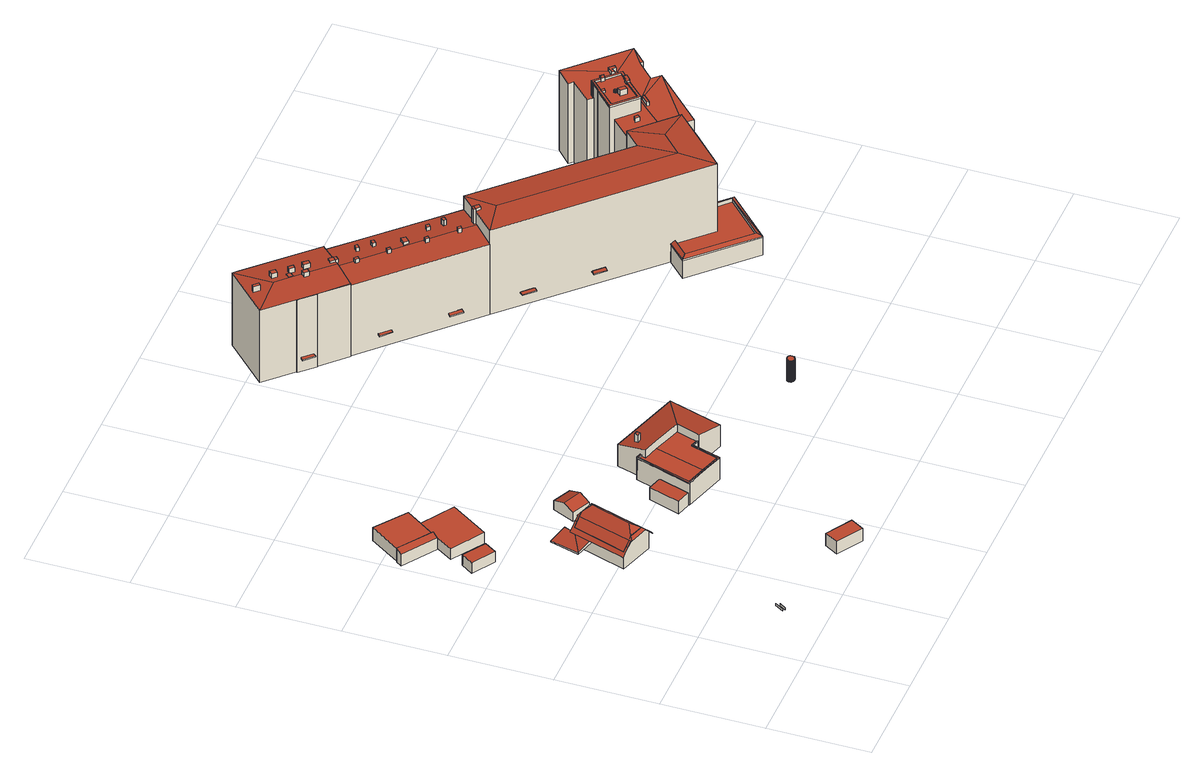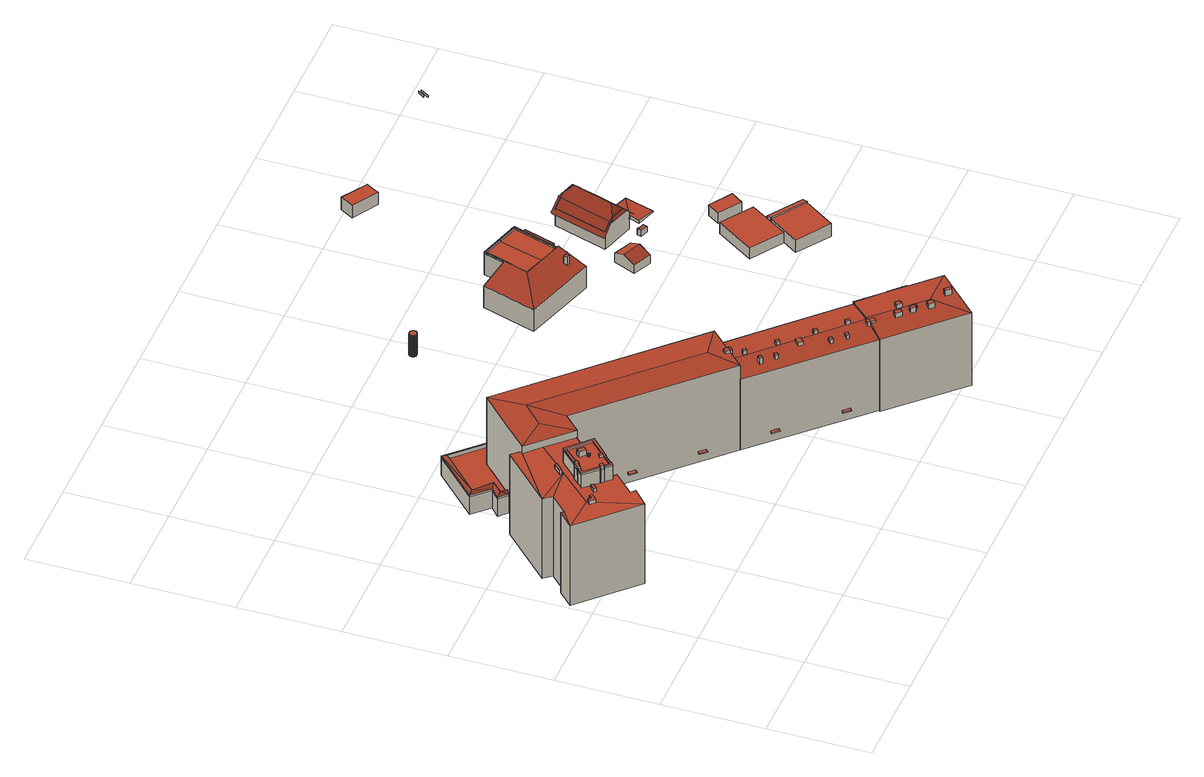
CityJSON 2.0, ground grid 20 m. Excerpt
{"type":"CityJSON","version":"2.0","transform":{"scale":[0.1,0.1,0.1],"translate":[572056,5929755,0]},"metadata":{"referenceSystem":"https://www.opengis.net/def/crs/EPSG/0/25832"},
"CityObjects":{
"building1":{"type":"Building","attributes":{"Grundfläche 2D":"512.091649","Grundhöhe NN":"1.151"},"geometry":[{"type":"MultiSurface","lod":"3","boundaries":[[[0,1,2,3]],[[4,5,6,7]]],"semantics":{"surfaces":[{"type":"WallSurface"}],"values":[0,0]}}]},
"building2":{"type":"Building","attributes":{"Grundfläche 2D":"14.322844","Grundhöhe NN":"0.222"},"geometry":[{"type":"Solid","lod":"3","boundaries":[[[[8,9,10,11]],[[12,13,11,10]],[[13,14,8,11]],[[14,15,9,8]],[[15,12,10,9]],[[15,14,13,12]]]],"semantics":{"surfaces":[{"type":"RoofSurface"},{"type":"WallSurface"},{"type":"GroundSurface"}],"values":[[0,1,1,1,1,2]]}}]},
"building3":{"type":"Building","attributes":{"Grundfläche 2D":"67.487298","Grundhöhe NN":"0.261"},"geometry":[{"type":"Solid","lod":"3","boundaries":[[[[16,17,18,19]],[[20,21,22,23,24,25]],[[17,16,26,27]],[[19,18,28,29]],[[16,19,29,26]],[[22,30,28,18,23]],[[23,18,17,24]],[[24,17,27,31,25]],[[20,25,31,32]],[[21,20,32,33]],[[22,21,33,30]],[[26,29,28,30,33,32,31,27]]]],"semantics":{"surfaces":[{"type":"RoofSurface"},{"type":"WallSurface"},{"type":"GroundSurface"}],"values":[[0,0,1,1,1,1,1,1,1,1,1,2]]}}]},
"building4":{"type":"Building","attributes":{"Grundfläche 2D":"80.295215","Grundhöhe NN":"0.567"},"children":["building4-1"],"geometry":[{"type":"Solid","lod":"3","boundaries":[[[[34,35,36,37,38,39,40,41]],[[42,43,44,45,46,47,38,37,36,35]],[[44,43,42,48,49]],[[50,51,52,53,45,44,49,48,54,55]],[[54,56,57,58,51,50,55]],[[45,53,52,47,46]],[[59,55,49,43,36,60,61,62]],[[63,64,59,62,65]],[[66,67,68,69,70,71,37,46,53,72,50,63,65,73]],[[74,71,70,69,68,61,60]],[[67,66,73,65,62,61,68]],[[46,37,38,47]],[[40,39,38,37,71,74,60,36,35,34,41]],[[35,36,43,42]],[[42,43,49,48]],[[48,49,55,54]],[[50,51,58,57,56,54,55,59,64,63]],[[50,72,53,52,51]],[[52,53,46,47]]]],"semantics":{"surfaces":[{"type":"RoofSurface"},{"type":"WallSurface"},{"type":"GroundSurface"}],"values":[[0,0,0,0,0,0,1,1,1,1,2,0,0,0,0,0,0,0,0]]}}]},
"building4-1":{"type":"BuildingInstallation","parents":["building4"],"geometry":[{"type":"MultiSurface","lod":"3","boundaries":[[[75,76,77,78,79]],[[80,78,77]],[[70,78,80]],[[76,75,81,82]],[[77,76,82,83]],[[80,77,83,84]],[[80,84,69,70]],[[78,70,69,85]],[[75,79,78,85,86,81]],[[69,84,83,82,81,86,85]]],"semantics":{"surfaces":[{"type":"RoofSurface"},{"type":"WallSurface"},{"type":"OuterCeilingSurface"}],"values":[0,0,0,1,1,1,1,1,1,2]}}]},
"building5":{"type":"Building","attributes":{"Grundfläche 2D":"18.018040","Grundhöhe NN":"3.282"},"geometry":[{"type":"Solid","lod":"3","boundaries":[[[[87,88,89,90]],[[91,92,90,89]],[[92,93,87,90]],[[93,94,88,87]],[[94,91,89,88]],[[94,93,92,91]]]],"semantics":{"surfaces":[{"type":"RoofSurface"},{"type":"WallSurface"},{"type":"GroundSurface"}],"values":[[0,1,1,1,1,2]]}}]},
"building6":{"type":"Building","attributes":{"Grundfläche 2D":"66.839959","Grundhöhe NN":"0.260"},"geometry":[{"type":"Solid","lod":"3","boundaries":[[[[95,96,97,98]],[[95,98,99,100]],[[96,95,100,101]],[[97,96,101,102]],[[98,97,102,99]],[[101,100,99,102]]]],"semantics":{"surfaces":[{"type":"RoofSurface"},{"type":"WallSurface"},{"type":"GroundSurface"}],"values":[[0,1,1,1,1,2]]}}]},
"building7":{"type":"Building","attributes":{"Grundfläche 2D":"1.297856","Grundhöhe NN":"0.567"},"geometry":[{"type":"Solid","lod":"3","boundaries":[[[[103,104,105,106,107,108]],[[109,110,107,106]],[[110,111,108,107]],[[111,112,103,108]],[[112,113,104,103]],[[113,114,105,104]],[[114,109,106,105]],[[109,114,113,112,111,110]]]],"semantics":{"surfaces":[{"type":"RoofSurface"},{"type":"WallSurface"},{"type":"GroundSurface"}],"values":[[0,1,1,1,1,1,1,2]]}}]},
"building8":{"type":"Building","attributes":{"Grundfläche 2D":"19.551687","Grundhöhe NN":"0.672"},"geometry":[{"type":"Solid","lod":"3","boundaries":[[[[115,116,117,118]],[[119,115,118,120]],[[120,118,117,121,122]],[[119,120,122,123]],[[116,115,119,123,124]],[[117,116,124,121]],[[122,121,124,123]]]],"semantics":{"surfaces":[{"type":"RoofSurface"},{"type":"WallSurface"},{"type":"GroundSurface"}],"values":[[0,0,1,1,1,1,2]]}}]},
"building9":{"type":"Building","attributes":{"Grundfläche 2D":"18.797615","Grundhöhe NN":"2.712"},"geometry":[{"type":"Solid","lod":"3","boundaries":[[[[125,126,127,128]],[[129,130,128,127]],[[130,131,125,128]],[[131,132,126,125]],[[132,129,127,126]],[[132,131,130,129]]]],"semantics":{"surfaces":[{"type":"RoofSurface"},{"type":"WallSurface"},{"type":"GroundSurface"}],"values":[[0,1,1,1,1,2]]}}]},
"building10":{"type":"Building","attributes":{"Grundfläche 2D":"226.443158","Grundhöhe NN":"2.927"},"children":["building10-1","building10-2"],"geometry":[{"type":"Solid","lod":"3","boundaries":[[[[133,134,135,136,137,138]],[[139,140,141,142,143,137,136]],[[144,145,146,147,148,149,150,151,152,153]],[[154,155,156,153,152,151,157,158]],[[135,134,159,160]],[[136,135,160,161]],[[139,136,161,162]],[[146,145,144,142,141,140,139,162,163]],[[137,143,142,144,153,156]],[[164,159,134,133,138,137,156,155,154]],[[147,146,163,165]],[[166,150,149,148,147,165,167]],[[157,151,150,166,168]],[[158,157,168,169]],[[154,158,169,164]],[[159,164,169,168,166,167,165,163,162,161,160]]]],"semantics":{"surfaces":[{"type":"RoofSurface"},{"type":"WallSurface"},{"type":"GroundSurface"}],"values":[[0,0,0,0,1,1,1,1,1,1,1,1,1,1,1,2]]}}]},
"building10-1":{"type":"BuildingInstallation","parents":["building10"],"geometry":[{"type":"MultiSurface","lod":"3","boundaries":[[[170,171,172,173]],[[173,172,174,175]],[[170,173,175,176]],[[171,170,176,177]],[[172,171,177,174]]],"semantics":{"surfaces":[{"type":"RoofSurface"},{"type":"WallSurface"}],"values":[0,1,1,1,1]}}]},
"building10-2":{"type":"BuildingInstallation","parents":["building10"],"geometry":[{"type":"MultiSurface","lod":"3","boundaries":[[[178,179,180,181,182,183,184,185,186,187,188,189,190,191]],[[192,183,182,155,193]],[[184,183,192,194]],[[185,184,194,152]],[[185,152,195,186]],[[186,195,196,197,198,187]],[[198,145,188,187]],[[146,189,188,145]],[[146,147,190,189]],[[147,148,149,150,178,191,190]],[[178,150,151,157,179]],[[157,158,180,179]],[[158,154,181,180]],[[155,182,181,154]]],"semantics":{"surfaces":[{"type":"RoofSurface"},{"type":"WallSurface"}],"values":[0,1,1,1,1,1,1,1,1,1,1,1,1,1]}}]},
"building11":{"type":"Building","attributes":{"Grundfläche 2D":"1.679052","Grundhöhe NN":"5.157"},"geometry":[{"type":"Solid","lod":"3","boundaries":[[[[199,200,201,202,203,204,205,206,207,208,209,210,211,212,213,214,215,216,217,218,219,220,221,222,223,224,225,226,227,228,229,230,231,232,233,234,235,236,237,238,239,240,241,242,243,244,245,246,247,248,249,250,251,252]],[[201,200,253,254]],[[202,201,254,255]],[[203,202,255,256]],[[204,203,256,257]],[[205,204,257,258]],[[206,205,258,259]],[[207,206,259,260]],[[208,207,260,261]],[[209,208,261,262]],[[263,210,209,262]],[[264,211,210,263]],[[212,211,264,265]],[[213,212,265,266]],[[214,213,266,267]],[[268,215,214,267]],[[216,215,268,269]],[[217,216,269,270]],[[218,217,270,271]],[[219,218,271,272]],[[220,219,272,273]],[[221,220,273,274]],[[222,221,274,275]],[[223,222,275,276]],[[224,223,276,277]],[[225,224,277,278]],[[226,225,278,279]],[[227,226,279,280]],[[228,227,280,281]],[[229,228,281,282]],[[230,229,282,283]],[[231,230,283,284]],[[232,231,284,285]],[[233,232,285,286]],[[234,233,286,287]],[[235,234,287,288]],[[236,235,288,289]],[[237,236,289,290]],[[238,237,290,291]],[[239,238,291,292]],[[240,239,292,293]],[[241,240,293,294]],[[242,241,294,295]],[[243,242,295,296]],[[244,243,296,297]],[[245,244,297,298]],[[246,245,298,299]],[[247,246,299,300]],[[248,247,300,301]],[[302,249,248,301]],[[250,249,302,303]],[[251,250,303,304]],[[252,251,304,305]],[[199,252,305,306]],[[200,199,306,253]],[[302,301,300,299,298,297,296,295,294,293,292,291,290,289,288,287,286,285,284,283,282,281,280,279,278,277,276,275,274,273,272,271,270,269,268,267,266,265,264,263,262,261,260,259,258,257,256,255,254,253,306,305,304,303]]]],"semantics":{"surfaces":[{"type":"RoofSurface"},{"type":"WallSurface"},{"type":"GroundSurface"}],"values":[[0,1,1,1,1,1,1,1,1,1,1,1,1,1,1,1,1,1,1,1,1,1,1,1,1,1,1,1,1,1,1,1,1,1,1,1,1,1,1,1,1,1,1,1,1,1,1,1,1,1,1,1,1,1,1,2]]}}]},
"building12":{"type":"Building","attributes":{"Grundfläche 2D":"1030.690326","Grundhöhe NN":"5.573"},"children":["building12-1","building12-2","building12-3","building12-4","building12-5","building12-6","building12-7","building12-8","building12-9","building12-10","building12-11","building12-12","building12-13","building12-14","building12-15","building12-16","building12-17","building12-18","building12-19","building12-20","building12-21","building12-22","building12-23","building12-24","building12-25","building12-26","building12-27","building12-28"],"geometry":[{"type":"Solid","lod":"3","boundaries":[[[[307,308,309,310,311,312,313,314,315]],[[316,317,318,319,320,321,322,323,307,315,314,313,312,311]],[[324,319,318]],[[325,326,327]],[[328,329,330,331]],[[325,332,328,331,333,334,335,336,337,326]],[[331,338,339,333]],[[340,341,342,343,344,327,326,337,336,335,334]],[[345,346,347,348]],[[348,347,349]],[[345,350,351,346]],[[352,353,354,351,350]],[[354,355,346,351]],[[356,357,349,347,346,355]],[[324,318,358,359]],[[321,320,319,324,359,360]],[[310,309,361,362]],[[323,322,321,360,363,343,342,341,340,334,333,308,307]],[[364,327,344,343,363,365]],[[325,327,364,366]],[[367,328,332,325,366,368]],[[329,328,367,369]],[[330,329,369,370]],[[331,330,370,371]],[[338,331,371,372]],[[338,372,361,309,339]],[[339,309,308,333]],[[345,348,373,374]],[[318,350,345,374,358]],[[316,311,310,354,353,352,350,318,317]],[[375,355,354,310,362]],[[376,349,357,356,355,375,377]],[[348,349,376,373]],[[374,373,376,377,375,362,361,372,371,370,369,367,368,366,364,365,363,360,359,358]]]],"semantics":{"surfaces":[{"type":"RoofSurface"},{"type":"WallSurface"},{"type":"GroundSurface"}],"values":[[0,0,0,0,0,0,0,0,0,0,0,0,0,0,1,1,1,1,1,1,1,1,1,1,1,1,1,1,1,1,1,1,1,2]]}}]},
"building12-1":{"type":"BuildingInstallation","parents":["building12"],"geometry":[{"type":"MultiSurface","lod":"3","boundaries":[[[378,379,380,381]],[[381,380,382,383]],[[383,384,378,381]],[[384,385,379,378]],[[380,379,385,382]]],"semantics":{"surfaces":[{"type":"RoofSurface"},{"type":"WallSurface"}],"values":[0,1,1,1,1]}}]},
"building12-2":{"type":"BuildingInstallation","parents":["building12"],"geometry":[{"type":"MultiSurface","lod":"3","boundaries":[[[386,387,388,389]],[[390,391,389,388]],[[386,389,391,392]],[[387,386,392,393]],[[393,390,388,387]]],"semantics":{"surfaces":[{"type":"RoofSurface"},{"type":"WallSurface"}],"values":[0,1,1,1,1]}}]},
"building12-3":{"type":"BuildingInstallation","parents":["building12"],"geometry":[{"type":"MultiSurface","lod":"3","boundaries":[[[394,395,396,397]],[[398,397,396,340,323]],[[394,397,398,399]],[[322,341,395,394,399]],[[322,323,340,341]]],"semantics":{"surfaces":[{"type":"RoofSurface"},{"type":"WallSurface"}],"values":[0,1,1,1,1]}}]},
"building12-4":{"type":"BuildingInstallation","parents":["building12"],"geometry":[{"type":"MultiSurface","lod":"3","boundaries":[[[400,401,402,403]],[[404,405,400,403]],[[405,406,401,400]],[[402,401,406,407]],[[403,402,407,404]]],"semantics":{"surfaces":[{"type":"RoofSurface"},{"type":"WallSurface"}],"values":[0,1,1,1,1]}}]},
"building12-5":{"type":"BuildingInstallation","parents":["building12"],"geometry":[{"type":"MultiSurface","lod":"3","boundaries":[[[408,409,410,411]],[[412,413,411,410]],[[408,411,413,414]],[[414,415,409,408]],[[410,409,415,412]]],"semantics":{"surfaces":[{"type":"RoofSurface"},{"type":"WallSurface"}],"values":[0,1,1,1,1]}}]},
"building12-6":{"type":"BuildingInstallation","parents":["building12"],"geometry":[{"type":"MultiSurface","lod":"3","boundaries":[[[416,417,418,419]],[[420,421,419,418]],[[416,419,421,422]],[[422,423,417,416]],[[418,417,423,420]]],"semantics":{"surfaces":[{"type":"RoofSurface"},{"type":"WallSurface"}],"values":[0,1,1,1,1]}}]},
"building12-7":{"type":"BuildingInstallation","parents":["building12"],"geometry":[{"type":"MultiSurface","lod":"3","boundaries":[[[424,425,426,427]],[[428,427,426,352,317]],[[424,427,428,429]],[[316,353,425,424,429]],[[316,317,352,353]]],"semantics":{"surfaces":[{"type":"RoofSurface"},{"type":"WallSurface"}],"values":[0,1,1,1,1]}}]},
"building12-8":{"type":"BuildingInstallation","parents":["building12"],"geometry":[{"type":"MultiSurface","lod":"3","boundaries":[[[430,431,432,433]],[[433,432,434,435]],[[430,433,435,436]],[[431,430,436,437]],[[432,431,437,434]]],"semantics":{"surfaces":[{"type":"RoofSurface"},{"type":"WallSurface"}],"values":[0,1,1,1,1]}}]},
"building12-9":{"type":"BuildingInstallation","parents":["building12"],"geometry":[{"type":"MultiSurface","lod":"3","boundaries":[[[438,439,440,441]],[[442,443,441,440]],[[438,441,443,444]],[[444,445,439,438]],[[440,439,445,442]]],"semantics":{"surfaces":[{"type":"RoofSurface"},{"type":"WallSurface"}],"values":[0,1,1,1,1]}}]},
"building12-10":{"type":"BuildingInstallation","parents":["building12"],"geometry":[{"type":"MultiSurface","lod":"3","boundaries":[[[446,447,448,449]],[[449,448,450,451]],[[446,449,451,452]],[[452,453,447,446]],[[453,450,448,447]]],"semantics":{"surfaces":[{"type":"RoofSurface"},{"type":"WallSurface"}],"values":[0,1,1,1,1]}}]},
"building12-11":{"type":"BuildingInstallation","parents":["building12"],"geometry":[{"type":"MultiSurface","lod":"3","boundaries":[[[454,455,456,457]],[[454,457,315,458]],[[455,454,458,459]],[[459,314,456,455]],[[314,315,457,456]]],"semantics":{"surfaces":[{"type":"RoofSurface"},{"type":"WallSurface"}],"values":[0,1,1,1,1]}}]},
"building12-12":{"type":"BuildingInstallation","parents":["building12"],"geometry":[{"type":"MultiSurface","lod":"3","boundaries":[[[460,461,462,463]],[[464,460,463,465]],[[461,460,464,466]],[[462,461,466,467]],[[463,462,467,465]]],"semantics":{"surfaces":[{"type":"RoofSurface"},{"type":"WallSurface"}],"values":[0,1,1,1,1]}}]},
"building12-13":{"type":"BuildingInstallation","parents":["building12"],"geometry":[{"type":"MultiSurface","lod":"3","boundaries":[[[468,469,470,471]],[[472,473,469,468]],[[474,470,469,473]],[[474,335,471,470]],[[468,471,335,472]]],"semantics":{"surfaces":[{"type":"RoofSurface"},{"type":"WallSurface"}],"values":[0,1,1,1,1]}}]},
"building12-14":{"type":"BuildingInstallation","parents":["building12"],"geometry":[{"type":"MultiSurface","lod":"3","boundaries":[[[395,475,476,396]],[[341,477,475,395]],[[478,479,476,475,477]],[[479,340,396,476]]],"semantics":{"surfaces":[{"type":"RoofSurface"},{"type":"WallSurface"}],"values":[0,1,1,1]}}]},
"building12-15":{"type":"BuildingInstallation","parents":["building12"],"geometry":[{"type":"MultiSurface","lod":"3","boundaries":[[[480,481,482,483]],[[483,482,484,485]],[[480,483,485,486]],[[481,480,486,487]],[[482,481,487,484]]],"semantics":{"surfaces":[{"type":"RoofSurface"},{"type":"WallSurface"}],"values":[0,1,1,1,1]}}]},
"building12-16":{"type":"BuildingInstallation","parents":["building12"],"geometry":[{"type":"MultiSurface","lod":"3","boundaries":[[[488,489,490,491]],[[491,490,492,493]],[[488,491,493,494]],[[489,488,494,495]],[[490,489,495,492]]],"semantics":{"surfaces":[{"type":"RoofSurface"},{"type":"WallSurface"}],"values":[0,1,1,1,1]}}]},
"building12-17":{"type":"BuildingInstallation","parents":["building12"],"geometry":[{"type":"MultiSurface","lod":"3","boundaries":[[[496,497,498,499]],[[499,498,500,501]],[[496,499,501,502]],[[497,496,502,503]],[[498,497,503,500]]],"semantics":{"surfaces":[{"type":"RoofSurface"},{"type":"WallSurface"}],"values":[0,1,1,1,1]}}]},
"building12-18":{"type":"BuildingInstallation","parents":["building12"],"geometry":[{"type":"MultiSurface","lod":"3","boundaries":[[[504,505,506,507]],[[507,506,508,509]],[[504,507,509,510]],[[505,504,510,511]],[[506,505,511,508]]],"semantics":{"surfaces":[{"type":"RoofSurface"},{"type":"WallSurface"}],"values":[0,1,1,1,1]}}]},
"building12-19":{"type":"BuildingInstallation","parents":["building12"],"geometry":[{"type":"MultiSurface","lod":"3","boundaries":[[[512,426,425,513]],[[353,514,513,425]],[[512,513,514,515]],[[515,352,426,512]]],"semantics":{"surfaces":[{"type":"RoofSurface"},{"type":"WallSurface"}],"values":[0,1,1,1]}}]},
"building12-20":{"type":"BuildingInstallation","parents":["building12"],"geometry":[{"type":"MultiSurface","lod":"3","boundaries":[[[516,517,518,519]],[[520,521,518,517]],[[521,522,519,518]],[[522,523,516,519]],[[523,520,517,516]],[[520,523,522,521]]],"semantics":{"surfaces":[{"type":"RoofSurface"},{"type":"WallSurface"},{"type":"OuterCeilingSurface"}],"values":[0,1,1,1,1,2]}}]},
"building12-21":{"type":"BuildingInstallation","parents":["building12"],"geometry":[{"type":"MultiSurface","lod":"3","boundaries":[[[524,525,526,527]],[[528,529,527,526]],[[529,530,524,527]],[[530,531,525,524]],[[531,528,526,525]],[[531,530,529,528]]],"semantics":{"surfaces":[{"type":"RoofSurface"},{"type":"WallSurface"},{"type":"OuterCeilingSurface"}],"values":[0,1,1,1,1,2]}}]},
"building12-22":{"type":"BuildingInstallation","parents":["building12"],"geometry":[{"type":"MultiSurface","lod":"3","boundaries":[[[532,533,534,535]],[[535,534,536,537]],[[532,535,537,538]],[[533,532,538,539]],[[534,533,539,536]],[[539,538,537,536]]],"semantics":{"surfaces":[{"type":"RoofSurface"},{"type":"WallSurface"},{"type":"OuterCeilingSurface"}],"values":[0,1,1,1,1,2]}}]},
"building12-23":{"type":"BuildingInstallation","parents":["building12"],"geometry":[{"type":"MultiSurface","lod":"3","boundaries":[[[540,541,542,543]],[[544,545,543,542]],[[545,546,540,543]],[[546,547,541,540]],[[547,544,542,541]],[[547,546,545,544]]],"semantics":{"surfaces":[{"type":"RoofSurface"},{"type":"WallSurface"},{"type":"OuterCeilingSurface"}],"values":[0,1,1,1,1,2]}}]},
"building12-24":{"type":"BuildingInstallation","parents":["building12"],"geometry":[{"type":"MultiSurface","lod":"3","boundaries":[[[548,549,550,551]],[[552,553,551,550]],[[553,554,548,551]],[[554,555,549,548]],[[555,552,550,549]],[[555,554,553,552]]],"semantics":{"surfaces":[{"type":"RoofSurface"},{"type":"WallSurface"},{"type":"OuterCeilingSurface"}],"values":[0,1,1,1,1,2]}}]},
"building12-25":{"type":"BuildingInstallation","parents":["building12"],"geometry":[{"type":"MultiSurface","lod":"3","boundaries":[[[556,557,558,559]],[[560,561,559,558]],[[561,562,556,559]],[[562,563,557,556]],[[563,560,558,557]],[[563,562,561,560]]],"semantics":{"surfaces":[{"type":"RoofSurface"},{"type":"WallSurface"},{"type":"OuterCeilingSurface"}],"values":[0,1,1,1,1,2]}}]},
"building12-26":{"type":"BuildingInstallation","parents":["building12"],"geometry":[{"type":"MultiSurface","lod":"3","boundaries":[[[564,565,566,567]],[[568,569,567,566]],[[569,570,564,567]],[[570,571,565,564]],[[571,568,566,565]],[[571,570,569,568]]],"semantics":{"surfaces":[{"type":"RoofSurface"},{"type":"WallSurface"},{"type":"OuterCeilingSurface"}],"values":[0,1,1,1,1,2]}}]},
"building12-27":{"type":"BuildingInstallation","parents":["building12"],"geometry":[{"type":"MultiSurface","lod":"3","boundaries":[[[572,573,574,575]],[[576,577,575,574]],[[578,576,574,573]],[[577,579,572,575]],[[579,578,573,572]],[[578,579,577,576]]],"semantics":{"surfaces":[{"type":"RoofSurface"},{"type":"WallSurface"},{"type":"OuterCeilingSurface"}],"values":[0,1,1,1,1,2]}}]},
"building12-28":{"type":"BuildingInstallation","parents":["building12"],"geometry":[{"type":"MultiSurface","lod":"3","boundaries":[[[580,581,582,583]],[[584,585,581,580]],[[585,586,582,581]],[[586,587,583,582]],[[587,584,580,583]],[[585,584,587,586]]],"semantics":{"surfaces":[{"type":"RoofSurface"},{"type":"WallSurface"},{"type":"OuterCeilingSurface"}],"values":[0,1,1,1,1,2]}}]},
"building13":{"type":"Building","attributes":{"Grundfläche 2D":"131.311878","Grundhöhe NN":"5.586"},"geometry":[{"type":"Solid","lod":"3","boundaries":[[[[588,589,590,591]],[[592,589,588,593]],[[594,593,595]],[[592,593,594]],[[594,595,596]],[[597,598,596,599]],[[594,596,598]],[[597,599,600]],[[597,600,601]],[[602,603,604,605,606,607,608,609]],[[609,610,591,590]],[[610,611,588,591]],[[611,612,593,588]],[[612,613,595,593]],[[613,614,596,595]],[[614,615,599,596]],[[615,616,600,599]],[[616,607,601,600]],[[607,606,597,601]],[[598,597,606,605]],[[594,598,605,604]],[[592,594,604,603]],[[589,592,603,602]],[[602,609,590,589]],[[611,610,617,618]],[[612,611,618,619]],[[613,612,619,620]],[[614,613,620,621]],[[615,614,621,622]],[[616,615,622,623]],[[608,607,616,623,375]],[[610,609,608,375,617]],[[618,617,375,623,622,621,620,619]]]],"semantics":{"surfaces":[{"type":"RoofSurface"},{"type":"WallSurface"},{"type":"GroundSurface"}],"values":[[0,0,0,0,0,0,0,0,0,0,1,1,1,1,1,1,1,1,1,1,1,1,1,1,1,1,1,1,1,1,1,1,2]]}}]},
"building14":{"type":"Building","attributes":{"Grundfläche 2D":"300.184309","Grundhöhe NN":"5.184"},"children":["building14-1","building14-2","building14-3","building14-4","building14-5","building14-6","building14-7","building14-8","building14-9","building14-10","building14-11","building14-12"],"geometry":[{"type":"Solid","lod":"3","boundaries":[[[[624,625,626,627,628]],[[624,629,630,625]],[[631,626,625]],[[631,632,633,634,626]],[[635,633,632]],[[633,636,637,634]],[[637,636,638,639,640,641,642,643,644,645,646,647,648,649,650,651,652,653,654,655,656,657,658,659,660,661,662,663,628,627,626,634]],[[664,665,666,667,668,669,670,671,672,673,674,675,676,677,678,679,680,681,682,683]],[[661,660,664,683,682,684,685,662]],[[666,665,664,660,659,658]],[[666,658,657,667]],[[668,667,657,656,655]],[[668,655,654,669]],[[670,669,654,653,652]],[[670,652,651,671]],[[671,651,650,672]],[[672,650,649,673]],[[674,673,649,648]],[[675,674,648,647,646]],[[677,676,675,646,645,644]],[[677,644,643,678]],[[686,687,688,689,690,680,679,678,643,642,691]],[[692,681,680,690,689,688,693,694]],[[681,692,694,693,684,682]],[[624,628,663,695,696]],[[629,624,696,697]],[[630,629,697,698]],[[625,630,698,699]],[[631,625,699,700]],[[632,631,700,701]],[[633,635,702,703]],[[635,632,701,702]],[[636,633,703,704]],[[638,636,704,705]],[[640,639,706,707]],[[639,638,705,706]],[[641,640,707,708,687,686,691,642]],[[663,662,685,695]],[[707,706,705,704,703,702,701,700,699,698,697,696,695,685,684,693,688,687,708]]]],"semantics":{"surfaces":[{"type":"RoofSurface"},{"type":"WallSurface"},{"type":"GroundSurface"}],"values":[[0,0,0,0,0,0,0,0,1,1,1,1,1,1,1,1,1,1,1,1,1,1,1,1,1,1,1,1,1,1,1,1,1,1,1,1,1,1,2]]}}]},
"building14-1":{"type":"BuildingInstallation","parents":["building14"],"geometry":[{"type":"MultiSurface","lod":"3","boundaries":[[[709,710,711,712]],[[713,710,709,714,715]],[[713,716,711,710]],[[717,718,712,711,716]],[[718,714,709,712]]],"semantics":{"surfaces":[{"type":"RoofSurface"},{"type":"WallSurface"}],"values":[0,1,1,1,1]}}]},
"building14-2":{"type":"BuildingInstallation","parents":["building14"],"geometry":[{"type":"MultiSurface","lod":"3","boundaries":[[[719,720,721,722]],[[722,721,723,724]],[[724,725,719,722]],[[720,719,725,726]],[[726,723,721,720]]],"semantics":{"surfaces":[{"type":"RoofSurface"},{"type":"WallSurface"}],"values":[0,1,1,1,1]}}]},
"building14-3":{"type":"BuildingInstallation","parents":["building14"],"geometry":[{"type":"MultiSurface","lod":"3","boundaries":[[[727,728,729,730]],[[731,732,730,729]],[[727,730,732,733]],[[728,727,733,734]],[[734,731,729,728]]],"semantics":{"surfaces":[{"type":"RoofSurface"},{"type":"WallSurface"}],"values":[0,1,1,1,1]}}]},
"building14-4":{"type":"BuildingInstallation","parents":["building14"],"geometry":[{"type":"MultiSurface","lod":"3","boundaries":[[[735,736,737,738,739,740,741,742]],[[743,744,737,736]],[[738,737,744,745]],[[746,740,739,738,745,637]],[[741,740,746,747]],[[748,742,741,747]],[[736,735,742,748,749,743]]],"semantics":{"surfaces":[{"type":"RoofSurface"},{"type":"WallSurface"}],"values":[0,1,1,1,1,1,1]}}]},
"building14-5":{"type":"BuildingInstallation","parents":["building14"],"geometry":[{"type":"MultiSurface","lod":"3","boundaries":[[[750,751,752,753,754,755,756,757,758,759,760]],[[669,761,762,763,764,754,753,752,751,668]],[[764,765,755,754]],[[756,755,765,766]],[[767,758,757,756,766,768]],[[758,767,769,770,771,759]],[[666,760,759,771,665]],[[666,667,750,760]],[[667,668,751,750]]],"semantics":{"surfaces":[{"type":"RoofSurface"},{"type":"WallSurface"}],"values":[0,1,1,1,1,1,1,1,1]}}]},
"building14-6":{"type":"BuildingInstallation","parents":["building14"],"geometry":[{"type":"MultiSurface","lod":"3","boundaries":[[[772,773,774,775]],[[776,777,775,774]],[[772,775,777,778]],[[778,779,773,772]],[[774,773,779,776]]],"semantics":{"surfaces":[{"type":"RoofSurface"},{"type":"WallSurface"}],"values":[0,1,1,1,1]}}]},
"building14-7":{"type":"BuildingInstallation","parents":["building14"],"geometry":[{"type":"MultiSurface","lod":"3","boundaries":[[[780,781,782,783,784,785,786,787,788,789,790,791,792,793,794,795,796,797]],[[798,799,781,780]],[[800,798,780,797]],[[799,801,782,781]],[[801,802,783,782]],[[802,803,784,783]],[[803,804,785,784]],[[804,805,786,785]],[[805,806,787,786]],[[806,807,788,787]],[[807,808,789,788]],[[808,809,790,789]],[[809,810,791,790]],[[810,811,792,791]],[[811,812,793,792]],[[812,813,794,793]],[[813,814,795,794]],[[814,815,796,795]],[[815,800,797,796]]],"semantics":{"surfaces":[{"type":"RoofSurface"},{"type":"WallSurface"}],"values":[0,1,1,1,1,1,1,1,1,1,1,1,1,1,1,1,1,1,1]}}]},
"building14-8":{"type":"BuildingInstallation","parents":["building14"],"geometry":[{"type":"MultiSurface","lod":"3","boundaries":[[[816,817,818,819,820,821,822,823,824,825]],[[826,827,828,829,830,831,671,672,823,822,821,820,819,818]],[[672,673,824,823]],[[674,832,833,834,835,817,816,825,824,673]],[[818,817,835,826]]],"semantics":{"surfaces":[{"type":"RoofSurface"},{"type":"WallSurface"}],"values":[0,1,1,1,1]}}]},
"building14-9":{"type":"BuildingInstallation","parents":["building14"],"geometry":[{"type":"MultiSurface","lod":"3","boundaries":[[[831,830,829,836,837,762,761,838]],[[828,827,836,829]],[[837,836,827,839]],[[762,837,839,763]],[[670,838,761,669]],[[670,671,831,838]]],"semantics":{"surfaces":[{"type":"RoofSurface"},{"type":"WallSurface"}],"values":[0,1,1,1,1,1]}}]},
"building14-10":{"type":"BuildingInstallation","parents":["building14"],"geometry":[{"type":"MultiSurface","lod":"3","boundaries":[[[840,841,842,843]],[[844,845,843,842]],[[840,843,845,846]],[[846,847,841,840]],[[842,841,847,844]]],"semantics":{"surfaces":[{"type":"RoofSurface"},{"type":"WallSurface"}],"values":[0,1,1,1,1]}}]},
"building14-11":{"type":"BuildingInstallation","parents":["building14"],"geometry":[{"type":"MultiSurface","lod":"3","boundaries":[[[848,849,850,851,852,853,854,855,856,771,770,857,858,859,833,832,860]],[[681,682,854,853]],[[861,862,858,857]],[[677,678,850,849]],[[678,679,680,852,851,850]],[[680,681,853,852]],[[682,683,664,856,855,854]],[[664,665,771,856]],[[857,770,769,861]],[[862,863,859,858]],[[833,859,863,834]],[[675,860,832,674]],[[675,676,677,849,848,860]]],"semantics":{"surfaces":[{"type":"RoofSurface"},{"type":"WallSurface"}],"values":[0,1,1,1,1,1,1,1,1,1,1,1,1]}}]},
"building14-12":{"type":"BuildingInstallation","parents":["building14"],"geometry":[{"type":"MultiSurface","lod":"3","boundaries":[[[691,864,865,692,690]],[[689,686,691,690]],[[694,689,690,692]],[[866,694,692,865]],[[686,867,864,691]],[[867,866,865,864]],[[866,867,686,689,694]]],"semantics":{"surfaces":[{"type":"RoofSurface"},{"type":"WallSurface"},{"type":"OuterCeilingSurface"}],"values":[0,1,1,1,1,1,2]}}]}
},
"vertices":[
[28,46,87],[36,58,87],[36,58,92],[28,46,92],[34,66,87],[24,49,87],[24,49,92],[34,66,92],
[49,663,26],[33,640,26],[77,611,26],[92,635,26],[77,611,2],[92,635,2],[49,663,2],[33,640,2],
[59,836,32],[18,775,32],[81,731,30],[123,792,30],[9,764,29],[74,720,29],[82,730,34],[81,731,34],[18,775,34],[17,775,34],[59,836,3],[18,775,3],[81,731,3],[123,792,3],[82,730,3],[17,775,3],[9,764,3],[74,720,3],
[131,385,45],[146,380,61],[147,384,61],[180,490,61],[181,493,61],[160,500,38],[126,391,38],[124,387,38],[146,379,61],[153,383,67],[171,392,81],[196,470,81],[186,488,67],[182,495,61],[186,367,61],[182,374,67],[221,477,61],[222,480,61],[222,482,61],[215,479,67],[186,368,61],[188,372,61],[207,361,38],[209,365,38],[243,474,38],[202,367,45],[132,389,45],[132,389,6],[202,367,6],[235,473,46],[213,402,46],[235,473,6],[217,479,6],[215,479,6],[166,494,6],[166,494,29],[166,494,36],[166,494,46],[217,479,65],[221,477,6],[143,424,46],
[172,515,36],[133,527,31],[116,469,32],[165,494,36],[166,498,36],[154,458,36],[172,515,29],[133,527,29],[116,469,29],[154,458,29],[165,494,29],[166,498,29],
[320,6,61],[336,32,61],[285,63,61],[270,37,61],[285,63,33],[270,37,33],[320,6,33],[336,32,33],
[119,647,28],[168,722,28],[105,763,27],[56,688,27],[56,688,3],[119,647,3],[168,722,3],[105,763,3],
[175,512,19],[178,521,19],[163,526,19],[161,518,19],[172,515,19],[171,513,19],[161,518,6],[172,515,6],[171,513,6],[175,512,6],[178,521,6],[163,526,6],
[235,538,37],[226,518,27],[263,501,27],[272,522,37],[246,562,27],[282,545,27],[263,501,7],[282,545,7],[246,562,7],[226,518,7],
[307,403,55],[287,341,55],[315,333,55],[335,395,55],[315,333,27],[335,395,27],[307,403,27],[287,341,27],
[430,357,95],[429,354,95],[488,336,78],[521,442,78],[445,402,95],[431,359,95],[374,488,78],[360,440,92],[359,437,92],[357,429,95],[388,420,95],[357,429,77],[359,437,77],[360,440,77],[350,443,77],[335,395,77],[315,333,77],[315,331,77],[359,318,77],[359,320,77],[388,420,77],[430,357,77],[431,359,77],[445,402,77],[400,305,77],[417,361,77],[429,354,29],[488,336,29],[521,442,29],[374,488,29],[360,440,29],[430,357,29],[350,443,29],[315,331,29],[315,333,29],[400,305,29],[417,361,29],
[389,451,103],[391,458,103],[384,460,103],[382,452,103],[384,460,85],[382,452,87],[389,451,87],[391,458,85],
[315,331,80],[400,305,80],[417,361,80],[430,357,80],[431,359,80],[416,364,80],[399,308,80],[359,320,80],[318,333,80],[351,440,80],[359,437,80],[360,440,80],[350,443,80],[315,333,80],[416,364,77],[419,363,77],[399,308,77],[318,333,77],[338,396,77],[340,403,77],[351,440,77],
[680,280,100],[679,280,100],[678,280,100],[678,279,100],[677,279,100],[676,279,100],[676,278,100],[675,278,100],[675,277,100],[675,276,100],[674,276,100],[674,275,100],[674,274,100],[674,273,100],[674,272,100],[674,271,100],[674,270,100],[675,270,100],[675,269,100],[676,268,100],[677,267,100],[678,267,100],[678,266,100],[679,266,100],[680,266,100],[681,266,100],[682,266,100],[683,266,100],[684,266,100],[685,267,100],[686,267,100],[686,268,100],[687,268,100],[687,269,100],[688,269,100],[688,270,100],[688,271,100],[688,272,100],[689,273,100],[689,274,100],[688,274,100],[688,275,100],[688,276,100],[688,277,100],[687,277,100],[687,278,100],[686,278,100],[686,279,100],[685,279,100],[685,280,100],[684,280,100],[683,280,100],[682,280,100],[681,280,100],[679,280,52],[678,280,52],[678,279,52],[677,279,52],[676,279,52],[676,278,52],[675,278,52],[675,277,52],[675,276,52],[674,276,52],[674,275,52],[674,274,52],[674,273,52],[674,272,52],[674,271,52],[674,270,52],[675,270,52],[675,269,52],[676,268,52],[677,267,52],[678,267,52],[678,266,52],[679,266,52],[680,266,52],[681,266,52],[682,266,52],[683,266,52],[684,266,52],[685,267,52],[686,267,52],[686,268,52],[687,268,52],[687,269,52],[688,269,52],[688,270,52],[688,271,52],[688,272,52],[689,273,52],[689,274,52],[688,274,52],[688,275,52],[688,276,52],[688,277,52],[687,277,52],[687,278,52],[686,278,52],[686,279,52],[685,279,52],[685,280,52],[684,280,52],[683,280,52],[682,280,52],[681,280,52],[680,280,52],
[510,1066,222],[472,1029,217],[472,1028,217],[665,836,217],[703,874,222],[681,897,222],[610,967,222],[538,1039,222],[532,1044,222],[706,877,221],[713,884,221],[740,912,217],[699,955,217],[602,1053,217],[551,1106,217],[523,1079,220],[516,1072,221],[741,912,217],[346,1154,221],[423,1156,226],[429,1236,221],[396,1103,221],[396,1101,221],[423,1073,221],[424,1074,221],[354,1146,221],[472,1029,221],[510,1066,226],[469,1109,226],[462,1116,226],[450,1128,226],[470,1027,221],[472,1028,221],[516,1072,225],[523,1079,225],[551,1106,221],[554,1109,221],[437,1227,221],[979,671,249],[979,595,253],[1020,634,253],[1011,703,249],[1087,627,249],[740,912,249],[730,847,253],[713,884,249],[706,877,249],[665,836,249],[978,520,249],[1042,582,249],[1083,623,249],[740,912,56],[741,912,56],[551,1106,56],[472,1028,56],[665,836,56],[554,1109,56],[429,1236,56],[437,1227,56],[346,1154,56],[396,1103,56],[354,1146,56],[396,1101,56],[423,1073,56],[424,1074,56],[470,1027,56],[1011,703,56],[979,671,56],[978,520,56],[1087,627,56],[1083,623,56],
[565,1046,228],[572,1052,228],[568,1055,228],[562,1050,228],[568,1055,219],[562,1050,220],[565,1046,220],[572,1052,219],
[594,1029,228],[590,1033,228],[584,1027,228],[588,1023,228],[584,1027,220],[588,1023,220],[594,1029,219],[590,1033,219],
[526,1075,229],[523,1079,229],[516,1072,229],[520,1069,229],[520,1069,221],[526,1075,220],
[621,978,228],[615,985,228],[605,976,228],[612,969,228],[612,969,222],[621,978,221],[615,985,220],[605,976,221],
[629,946,230],[625,942,230],[630,937,230],[634,941,230],[630,937,221],[634,941,222],[629,946,222],[625,942,221],
[675,901,231],[671,897,231],[675,892,231],[680,896,231],[675,892,221],[680,896,222],[675,901,222],[671,897,221],
[704,880,255],[706,877,255],[713,884,255],[710,886,255],[710,886,221],[704,880,221],
[665,956,228],[659,952,228],[663,947,228],[669,952,228],[663,947,220],[669,952,219],[665,956,219],[659,952,220],
[578,990,230],[582,994,230],[577,999,230],[573,995,230],[577,999,222],[573,995,221],[578,990,221],[582,994,222],
[687,935,233],[682,929,233],[686,925,233],[691,931,233],[686,925,220],[691,931,219],[687,935,219],[682,929,220],
[528,1040,230],[534,1034,230],[538,1039,230],[532,1044,230],[528,1040,221],[534,1034,221],
[477,1118,235],[486,1109,235],[492,1115,235],[483,1124,235],[477,1118,225],[483,1124,224],[486,1109,225],[492,1115,224],
[461,1116,235],[456,1110,235],[463,1103,235],[469,1109,235],[461,1116,226],[456,1110,225],[463,1103,225],
[516,1086,229],[509,1080,229],[516,1086,225],[514,1084,225],[509,1080,225],
[465,1131,235],[470,1136,235],[463,1143,235],[457,1138,235],[463,1143,224],[457,1138,225],[465,1131,225],[470,1136,224],
[441,1155,235],[448,1162,235],[440,1170,235],[433,1163,235],[440,1170,224],[433,1163,225],[441,1155,225],[448,1162,224],
[397,1171,235],[402,1176,235],[393,1185,235],[388,1181,235],[393,1185,222],[388,1181,222],[397,1171,223],[402,1176,223],
[452,1142,227],[445,1135,227],[451,1129,227],[458,1137,227],[451,1129,226],[458,1137,225],[452,1142,225],[445,1135,226],
[720,876,255],[714,870,255],[714,870,250],[720,876,250],
[694,971,81],[689,966,81],[699,955,81],[705,959,81],[689,966,79],[699,955,79],[705,959,79],[694,971,79],
[601,887,88],[620,868,88],[626,874,88],[608,893,88],[626,874,86],[608,893,86],[601,887,86],[620,868,86],
[608,1058,81],[597,1070,81],[591,1064,81],[602,1053,81],[591,1064,79],[602,1053,79],[608,1058,79],[597,1070,79],
[504,985,89],[523,967,89],[528,972,89],[510,991,89],[528,972,87],[510,991,87],[504,985,87],[523,967,87],
[394,1090,89],[412,1072,89],[418,1079,89],[401,1096,89],[418,1079,87],[401,1096,87],[394,1090,87],[412,1072,87],
[799,687,88],[817,669,88],[824,675,88],[805,694,88],[824,675,86],[805,694,86],[799,687,86],[817,669,86],
[701,786,88],[720,767,88],[727,773,88],[707,793,88],[727,773,86],[707,793,86],[701,786,86],[720,767,86],
[891,772,81],[885,766,81],[896,755,81],[902,761,81],[896,755,79],[902,761,79],[885,766,79],[891,772,79],
[793,870,81],[788,864,81],[798,853,81],[804,859,81],[793,870,79],[788,864,79],[798,853,79],[804,859,79],
[878,549,99],[889,549,104],[920,579,104],[914,584,99],[988,449,104],[988,438,99],[1064,523,104],[1075,523,99],[1044,554,99],[1052,572,104],[1032,553,104],[1063,572,99],[1047,587,99],[1042,582,104],[889,549,96],[988,449,96],[1064,523,96],[1032,553,96],[1052,572,96],[1042,582,96],[978,520,96],[920,579,96],[914,584,96],[878,549,96],[988,438,96],[1075,523,96],[1044,554,96],[1063,572,96],[1047,587,96],[914,584,56],[878,549,56],[988,438,56],[1075,523,56],[1044,554,56],[1063,572,56],[1047,587,56],
[1087,627,234],[1196,704,234],[1116,715,235],[1103,701,235],[1059,654,235],[1083,623,234],[1098,607,234],[1182,720,234],[1216,753,234],[1250,777,234],[1178,781,235],[1221,748,234],[1147,880,234],[1177,785,235],[1117,852,234],[1125,844,234],[1086,805,234],[1088,803,234],[1096,796,234],[1097,797,234],[1095,798,234],[1098,800,234],[1101,803,234],[1104,800,234],[1113,790,234],[1114,791,234],[1119,786,234],[1118,786,234],[1144,759,235],[1141,756,235],[1133,748,235],[1133,747,235],[1127,740,235],[1124,738,235],[1123,739,235],[1120,737,235],[1088,704,235],[1085,707,235],[1051,741,234],[1012,701,234],[1088,704,264],[1120,737,264],[1123,739,264],[1124,738,264],[1133,747,264],[1133,748,264],[1144,759,264],[1118,786,264],[1119,786,264],[1114,791,264],[1113,790,264],[1101,803,264],[1098,800,264],[1095,798,264],[1097,797,264],[1096,796,264],[1082,782,264],[1081,783,264],[1044,747,264],[1085,707,264],[1044,747,52],[1051,741,52],[1096,796,79],[1096,796,52],[1082,782,52],[1082,782,79],[1082,782,81],[1096,796,81],[1081,783,81],[1081,783,52],[1081,783,79],[1012,701,52],[1087,627,52],[1083,623,52],[1098,607,52],[1196,704,52],[1182,720,52],[1216,753,52],[1221,748,52],[1250,777,52],[1147,880,52],[1117,852,52],[1125,844,52],[1086,805,52],[1088,803,52],
[1108,696,244],[1122,710,244],[1119,713,244],[1105,699,244],[1122,710,235],[1108,696,235],[1114,701,235],[1119,713,235],[1107,701,235],[1105,699,235],
[1144,787,243],[1136,779,243],[1139,775,243],[1148,784,243],[1139,775,235],[1148,784,235],[1144,787,234],[1136,779,234],
[1061,707,243],[1056,703,243],[1062,697,243],[1067,702,243],[1062,697,234],[1067,702,234],[1061,707,234],[1056,703,234],
[1173,796,243],[1164,787,243],[1168,783,243],[1173,789,243],[1177,785,243],[1178,783,243],[1183,788,243],[1175,797,243],[1164,787,235],[1168,783,235],[1173,789,235],[1178,783,235],[1183,788,235],[1175,797,235],[1173,796,235],
[1124,738,271],[1133,747,271],[1133,748,271],[1130,751,271],[1129,751,271],[1123,745,271],[1121,747,271],[1118,744,271],[1116,741,271],[1120,737,271],[1123,739,271],[1133,748,268],[1130,751,268],[1130,751,264],[1129,751,264],[1123,745,264],[1121,747,264],[1116,741,264],[1118,744,264],[1117,740,264],[1117,740,268],[1120,737,268],
[1078,773,269],[1082,769,269],[1087,773,269],[1082,778,269],[1087,773,264],[1082,778,264],[1078,773,264],[1082,769,264],
[1089,755,269],[1088,755,269],[1087,755,269],[1087,754,269],[1087,753,269],[1087,752,269],[1087,751,269],[1088,751,269],[1089,751,269],[1090,751,269],[1091,751,269],[1091,752,269],[1092,752,269],[1092,753,269],[1092,754,269],[1091,754,269],[1091,755,269],[1090,755,269],[1089,755,264],[1088,755,264],[1090,755,264],[1087,755,264],[1087,754,264],[1087,753,264],[1087,752,264],[1087,751,264],[1088,751,264],[1089,751,264],[1090,751,264],[1091,751,264],[1091,752,264],[1092,752,264],[1092,753,264],[1092,754,264],[1091,754,264],[1091,755,264],
[1110,787,272],[1108,786,272],[1113,781,272],[1115,782,272],[1115,783,272],[1118,785,272],[1118,786,272],[1119,786,272],[1114,791,272],[1113,790,272],[1113,781,264],[1115,782,264],[1115,783,264],[1115,783,268],[1118,785,268],[1118,786,268],[1113,790,268],[1110,787,268],[1110,787,264],[1108,786,264],
[1115,782,268],[1138,759,268],[1144,759,268],[1138,759,264],
[1092,731,276],[1098,738,276],[1088,748,276],[1082,741,276],[1088,748,264],[1082,741,264],[1092,731,264],[1098,738,264],
[1098,800,268],[1095,798,268],[1097,797,268],[1096,796,268],[1082,782,268],[1081,783,268],[1044,747,268],[1085,707,268],[1088,704,268],[1088,710,268],[1051,747,268],[1101,797,268],[1101,803,268],[1088,710,264],[1051,747,264],[1101,797,264],
[1088,803,81],[1074,790,81],[1074,790,79],[1088,803,79]
]}
